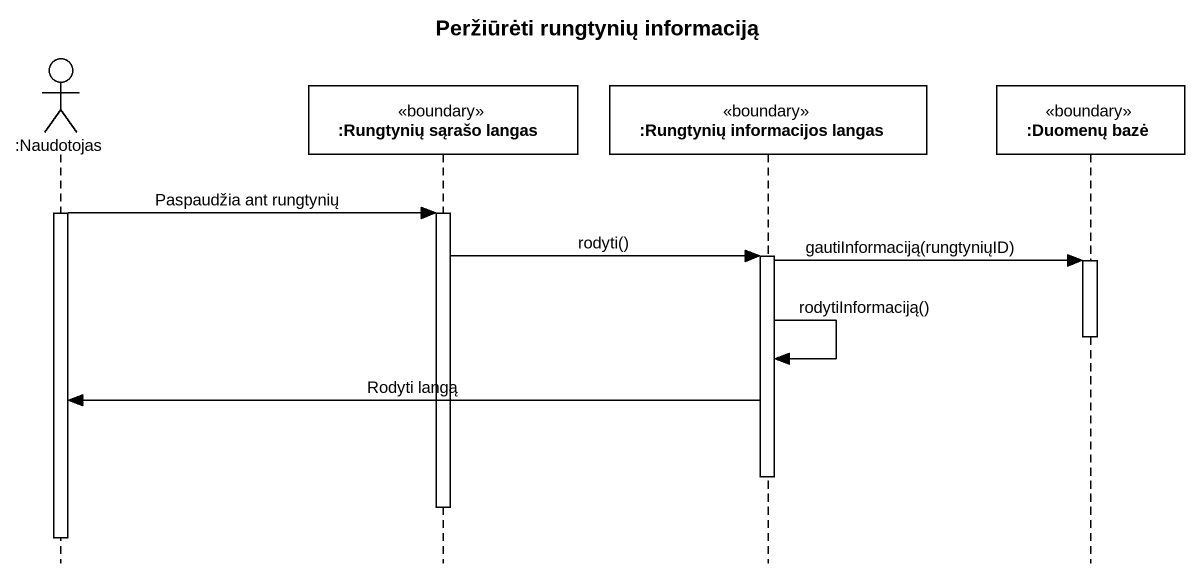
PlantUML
@startuml
title Peržiūrėti rungtynių informaciją
hide footbox
actor ":Naudotojas" as Naudotojas
participant ":Rungtynių sąrašo langas" as Rungtynių_sąrašo_langas <<boundary>>
participant ":Rungtynių informacijos langas" as Rungtynių_informacijos <<boundary>>
participant ":Duomenų bazė" as Duomenų_bazė <<boundary>>

activate Naudotojas
Naudotojas -> Rungtynių_sąrašo_langas : Paspaudžia ant rungtynių
activate Rungtynių_sąrašo_langas
Rungtynių_sąrašo_langas -> Rungtynių_informacijos : rodyti()
activate Rungtynių_informacijos
Rungtynių_informacijos -> Duomenų_bazė : gautiInformaciją(rungtyniųID)
activate Duomenų_bazė
deactivate Duomenų_bazė
Rungtynių_informacijos -> Rungtynių_informacijos : rodytiInformaciją()
Rungtynių_informacijos -> Naudotojas : Rodyti langą
deactivate Rungtynių_informacijos
deactivate Rungtynių_sąrašo_langas
deactivate Naudotojas
@enduml
